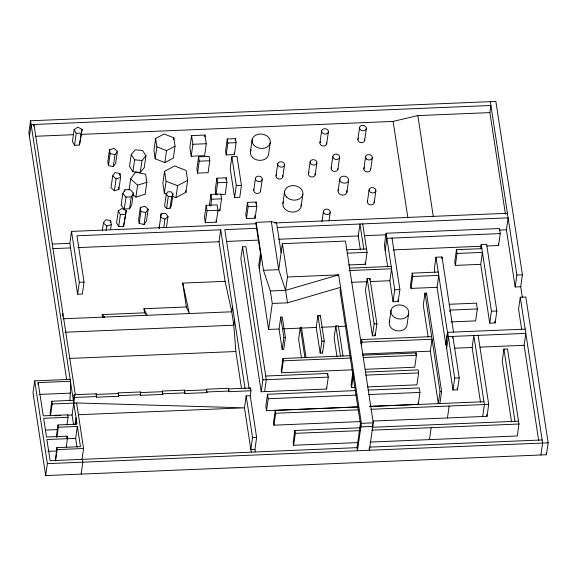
<?xml version="1.0" encoding="UTF-8"?>
<svg xmlns="http://www.w3.org/2000/svg" width="577" height="577" viewBox="0 0 577 577"><rect width="100%" height="100%" fill="white"/><g stroke="black" fill="none" stroke-linecap="round" stroke-linejoin="round"><path stroke-width="0.87" d="M159.173 227.944L159.418 225.78M161.12 213.843L160.709 217.457L164.964 219.116L168.008 216.534L165.628 213.274L161.12 213.843L159.137 228.535M522.351 297.4L520.721 286.74L522.423 274.811L495.867 101.422L30.545 120.773L28.85 132.71L66.68 379.738M29.434 136.525L31.136 124.596L490.904 105.476L489.887 112.602L505.445 214.168M33.704 126.183L33.949 124.481L75.371 394.935M70.156 379.385L34.707 380.863L33.004 392.793L45.684 475.578L546.455 454.748L548.15 442.819L525.82 297.004L520.274 297.234L518.572 309.171L521.695 329.539M74.13 129.645L72.435 141.574L74.52 145.231L79.438 145.022L82.085 129.313L77.758 127.178L74.13 129.645L76.222 133.294L74.52 145.231M37.931 384.311L38.169 382.609L70.444 381.26C70.589 387.65 70.387 394.041 69.853 400.431M79.438 145.022L82.085 129.313M245.074 388.761L220.731 229.805L76.957 235.784L84.047 282.11L82.352 294.046L77.621 294.241L69.824 243.343L71.526 231.406L255.921 223.739L256.123 222.325L271.349 221.691L276.563 222.881L281.107 252.524M62.561 316.268L62.929 313.693M51.779 401.231L50.084 413.161L50.502 415.909L52.204 403.972L51.779 401.231L73.366 400.33L74.159 394.726L96.215 393.81L96.547 397.185L118.602 396.269L118.271 392.894L140.326 391.971L140.658 395.346L162.714 394.43L162.382 391.055L184.438 390.139L184.77 393.514L206.826 392.598L206.494 389.223L228.55 388.307L228.881 391.682L250.937 390.766L250.519 388.018L228.463 388.934L228.881 391.682M45.684 475.578L47.379 463.641L34.707 380.863M56.308 436.904L58.003 424.968L77.015 424.182L30.545 120.773M56.892 437.46L58.349 427.232L58.003 424.968M77.621 294.241L79.323 282.304L71.526 231.406M58.349 427.232L77.361 426.439L80.455 446.663L56.849 447.644L55.349 460.886M55.572 460.691L57.145 449.606L56.849 447.644M66.968 424.961L68.064 417.294L67.682 414.82L43.261 415.837L38.169 382.609M66.831 437.864L67.069 436.162L46.506 437.013L43.636 418.303L68.064 417.294M66.24 447.189L67.451 438.664L67.069 436.162M109.522 149.746L107.82 161.675L108.418 165.585L113.28 166.602L115.688 163.32L117.383 151.383L114.008 148.339L109.522 149.746L110.12 153.655L108.418 165.585M73.539 424.521L72.082 415.007L74.577 397.466L74.159 394.726M102.338 230.67L103.434 222.996L105.836 219.714L110.697 220.731L111.296 224.641L110.568 229.754M75.06 424.593L76.034 417.777M75.738 424.081L76.344 419.825M113.28 166.602L114.982 154.665L117.383 151.383M112.71 175.812L111.015 187.749L114.383 190.785L118.876 189.386L120.571 177.456L119.973 173.547L115.111 172.53L112.71 175.812L116.085 178.856L114.383 190.785M77.008 447.161L75.659 438.369L77.361 426.439M106.197 230.302L106.81 226.04L103.434 222.996M110.452 222.433L110.697 220.731M119.735 175.249L119.973 173.547M81.999 459.588L83.571 448.509L76.597 402.962L52.204 403.972M118.299 210.951L116.597 222.881L118.689 226.537L123.601 226.335L126.248 210.619L121.92 208.485L118.299 210.951L120.384 214.608L118.689 226.537M81.133 474.099L82.836 462.17L82.41 459.386M122.807 193.54L121.112 205.47L124.307 208.997L129.587 208.78L131.664 205.037L133.366 193.1L130.171 189.573L124.892 189.797L122.807 193.54L126.002 197.067L131.282 196.844L133.366 193.1M124.646 191.499L124.892 189.797M96.547 397.185L96.215 393.81M131.239 154.492L129.536 166.428L132.934 171.766L140.283 172.422L144.243 167.741L145.945 155.812L142.548 150.474L135.198 149.818L131.239 154.492L134.629 159.829L132.934 171.766M124.307 208.997L126.002 197.067M123.601 226.335L126.248 210.619M129.068 189.999L130.647 178.913L135.595 172.155L145.606 174.24L146.839 182.296L145.144 194.225L135.898 197.118L132.739 194.269M129.587 208.78L131.282 196.844M135.898 197.118L137.593 185.181L130.647 178.913M140.283 172.422L141.985 160.485L145.945 155.812M140.305 207.612L138.603 219.548L139.201 223.458L144.062 224.467L146.464 221.186L148.166 209.256L144.791 206.213L140.305 207.612L140.903 211.521L139.201 223.458M118.602 396.269L118.271 392.894M155.646 138.487L153.944 150.417L155.163 158.762L164.856 162.599L173.338 158.091L175.033 146.161L173.821 137.816L164.128 133.979L155.646 138.487L156.857 146.825L155.163 158.762M144.062 224.467L145.757 212.538L148.166 209.256M164.856 162.599L166.551 150.662L175.033 146.161M172.617 196.382L175.913 197.673L185.938 192.271L187.633 180.341L186.119 170.439L174.579 165.938L164.56 171.34L162.858 183.27L164.38 193.172L166.847 194.132M164.38 193.172L166.075 181.236L164.56 171.34M173.576 139.519L173.821 137.816M166.241 194.269L164.546 206.205L166.594 208.463L169.977 208.319L171.311 205.924L173.006 193.987L170.958 191.73L167.575 191.867L166.241 194.269L168.289 196.526L171.672 196.389L173.006 193.987M140.658 395.346L140.326 391.971M163.753 227.641L164.964 219.116M166.594 208.463L168.289 196.526M166.428 227.612L168.008 216.534M169.977 208.319L171.672 196.389M175.913 197.673L177.615 185.736L187.633 180.341M191.571 135.624L189.876 147.553L191.203 156.216L204.597 155.66L206.299 143.731L204.972 135.061L191.571 135.624L192.898 144.286L191.203 156.216M162.714 394.43L162.382 391.055M198.575 156.872L196.88 168.809L197.536 173.114L208.095 172.674L209.79 160.738L209.134 156.439L198.575 156.872L199.238 161.178L197.536 173.114M204.727 136.771L204.972 135.061M206.198 205.34L204.496 217.277L205.318 222.657L216.267 222.203L217.969 210.266L217.14 204.885L206.198 205.34L207.02 210.72L205.318 222.657M209.364 205.484L210.937 194.406L220.789 193.995L221.532 198.834L219.837 210.771L218.041 210.843M184.77 393.514L184.438 390.139M210.713 206.068L211.68 199.245L210.937 194.406M221.005 194.499L225.232 194.326L226.927 182.39L226.227 177.817L216.923 178.206L215.228 190.136L215.928 194.709L217.616 194.644M215.928 194.709L217.623 182.779L216.923 178.206M227.266 138.963L225.571 150.9L226.184 154.932L234.399 154.593L236.094 142.663L235.474 138.624L227.266 138.963L227.886 143.002L226.184 154.932M225.989 179.519L226.227 177.817M241.496 388.408L235.842 351.516L233.822 325.212L231.766 311.789L225.095 281.331L219.029 241.741L220.731 229.805M231.882 156.742L230.187 168.672L234.601 197.514L239.743 197.298L241.446 185.368L237.024 156.526L231.882 156.742L236.303 185.578L234.601 197.514M235.236 140.326L235.474 138.624M206.826 392.598L206.494 389.223M250.44 151.657L252.135 139.721M232.495 306.639L231.766 311.789L62.85 318.792M247.497 202.404L245.795 214.341L246.444 218.589L255.092 218.229L256.794 206.299L256.145 202.044L247.497 202.404L248.146 206.653L246.444 218.589M264.598 391.617L266.293 379.688L245.925 246.675L242.542 246.819L240.84 258.748L261.215 391.761L326.575 389.042L328.27 377.113L327.714 373.449L265.737 376.031M234.558 320.069L233.822 325.212L65.151 332.229M253.757 190.23L255.452 178.3M228.463 388.934L228.55 388.307M255.899 203.753L256.145 202.044M260.501 191.355L262.203 179.418A3.419 2.676 8.1 0 0 257.551 176.295A3.419 2.676 8.1 0 0 256.729 180.861A3.419 2.676 8.1 0 0 262.203 179.418M270.224 142.728A9.167 7.176 8.1 0 1 255.553 146.587A9.167 7.176 8.1 0 1 257.768 134.362A9.167 7.176 8.1 0 1 270.224 142.728L268.521 154.658A9.167 7.176 8.1 0 1 257.032 159.966A9.167 7.176 8.1 0 1 251.082 149.883M260.465 253.382L258.763 265.312L268.586 329.445L279.052 329.013L280.747 317.083L282.276 317.018L285.406 337.466L283.711 349.395L282.182 349.46L279.052 329.013M259.282 268.702L260.984 256.772L255.921 223.739M276.022 175.819L277.725 163.882M250.937 390.766L250.23 395.743L246.17 395.909L244.468 407.838L251.247 452.079M250.281 389.677L250.519 388.018M282.773 176.937L284.468 165.008A3.419 2.676 8.1 0 0 279.823 161.885A3.419 2.676 8.1 0 0 278.994 166.443A3.419 2.676 8.1 0 0 284.468 165.008M282.896 203.522L284.591 191.593M246.17 395.909L252.56 437.626L250.858 449.562L254.919 449.389L256.621 437.46L250.23 395.743M268.586 329.445L272.286 303.466L270.375 290.981L263.473 270.31L256.123 222.325M261.215 391.761L262.91 379.832L242.542 246.819M369.15 448.704L369.388 450.255L373.283 422.847L345.45 241.063L282.391 243.689L278.698 269.675L285.593 290.354L287.505 302.831L272.286 303.466M355.526 390.615L267.533 394.271L265.831 406.201L266.516 410.665L358.101 406.857M266.516 410.665L268.211 398.736L267.533 394.271M270.375 290.981L285.593 290.354L287.497 276.989L282.391 243.689M301.187 206.097L302.882 194.168M282.182 349.46L283.884 337.523L280.747 317.083M308.428 173.735L310.13 161.798M358.007 406.958L275.236 410.398L273.534 422.335L273.974 425.177L360.257 421.592M350.124 355.692L282.946 358.483L281.244 370.42L281.605 372.771L352.677 369.814M273.974 425.177L275.669 413.247L275.236 410.398M281.605 372.771L283.307 360.834L282.946 358.483M315.179 174.853L316.874 162.916A3.419 2.676 8.1 0 0 312.229 159.8A3.419 2.676 8.1 0 0 311.407 164.366A3.419 2.676 8.1 0 0 316.874 162.916M319.932 142.764L321.627 130.835M306.034 357.524L301.41 327.339L300.3 327.39L298.605 339.319L301.461 357.964M326.676 143.882L328.378 131.953A3.419 2.676 8.1 0 0 323.726 128.83A3.419 2.676 8.1 0 0 322.904 133.395A3.419 2.676 8.1 0 0 328.378 131.953M321.973 221.64L323.43 211.413M331.162 168.167L332.857 156.237M360.466 427.766L294.883 430.492L293.188 442.422L293.621 445.264L358.396 442.573M293.621 445.264L295.323 433.334L294.883 430.492M329.005 220.775L330.224 212.257M337.906 169.292L339.608 157.355A3.419 2.676 8.1 0 0 334.956 154.232A3.419 2.676 8.1 0 0 334.133 158.798A3.419 2.676 8.1 0 0 339.608 157.355M316.232 327.469L317.934 315.532L320.314 315.431L324.245 341.101L322.55 353.03L320.163 353.131L316.232 327.469L283.249 328.84M320.076 317.141L320.314 315.431M338.079 190.864L339.774 178.935M320.163 353.131L321.865 341.202L317.934 315.532M346.907 192.336L348.609 180.399A4.479 3.505 8.1 0 0 342.522 176.317A4.479 3.505 8.1 0 0 341.44 182.289A4.479 3.505 8.1 0 0 348.609 180.399M357.891 139.439L359.586 127.503M327.469 375.158L327.714 373.449M342.99 355.987L338.367 325.803L335.821 325.911L334.126 337.841L336.975 356.485M364.635 140.557L366.337 128.628A3.419 2.676 8.1 0 0 361.685 125.505A3.419 2.676 8.1 0 0 360.863 130.07A3.419 2.676 8.1 0 0 366.337 128.628M363.842 168.953L365.544 157.016M360.365 249.776L358.252 235.95L359.947 224.02L363.784 249.084M370.658 169.501L372.353 157.571M367.419 201.647L369.114 189.71M348.595 264.987L365.364 264.288L367.059 252.358L362.702 223.905M374.163 202.765L375.865 190.828A3.419 2.676 8.1 0 0 371.213 187.713A3.419 2.676 8.1 0 0 370.391 192.271A3.419 2.676 8.1 0 0 375.865 190.828M352.807 372.627L351.104 384.556L351.566 387.571L355.151 387.419M351.566 387.571L353.268 375.634L353.037 374.127M367.16 278.503L365.465 290.433L372.417 335.843L375.194 335.727L376.896 323.798L369.936 278.388L367.16 278.503L374.12 323.913L372.417 335.843M369.698 280.09L369.936 278.388M360.928 343.813L361.534 339.55L431.625 336.636M361.454 345.573L361.938 342.161L361.534 339.55M486.923 246.004L498.557 245.521L500.252 233.591L499.48 228.528L386.092 233.245L384.397 245.175L387.722 266.92M287.497 276.989L338.641 274.868L361.382 423.338L357.48 450.745L357.004 447.651L360.401 423.792M385.169 250.238L386.864 238.301L500.252 233.591M392.007 238.092L399.897 289.582L398.195 301.511L393.052 301.728L389.836 280.732L391.538 268.795L348.998 270.563M389.309 322.334L391.011 310.397M393.052 301.728L394.755 289.791L386.092 233.245M438.253 272.048L412.209 273.137L410.507 285.067L411.019 288.406L437.063 287.317L438.765 275.388L412.714 276.47L411.019 288.406M408.646 313.549A8.965 7.018 8.1 0 1 394.221 317.148A8.965 7.018 8.1 0 1 396.615 305.226A8.965 7.018 8.1 0 1 408.646 313.549L406.951 325.478A8.965 7.018 8.1 0 1 395.981 330.621A8.965 7.018 8.1 0 1 389.684 321.158M415.844 354.653L416.089 352.951L362.601 355.172M361.938 342.161L432.029 339.247L430.327 351.184L438.34 403.525L439.905 403.46L441.607 391.523L426.533 293.116L424.968 293.181L423.273 305.11L428.163 337.04M416.089 352.951L416.45 355.302L414.748 367.232L365.27 369.287M426.288 294.818L426.533 293.116M365.342 372.1L418.159 369.907L418.621 372.922L416.919 384.852L367.686 386.9M453.508 332.1L442.004 256.989L435.981 257.241L434.286 269.178L434.82 272.661M369.778 406.374L418.26 404.362L419.962 392.425L419.277 387.96L368.097 390.088M441.766 258.698L442.004 256.989M429.468 439.616L431.17 427.68M481.845 248.644L456.472 249.697L454.777 261.626L455.354 265.398L480.72 264.338L482.422 252.409L457.049 253.462L455.354 265.398M449.894 311.789L450.139 310.087L477.33 308.955L476.443 303.141L449.245 304.274M452.606 338.115L452.851 336.405L459.205 377.892L457.503 389.821L452.995 390.009L454.698 378.079L447.694 332.345L445.79 344.289L447.485 332.352L435.981 257.241M438.34 403.525L440.042 391.588L424.968 293.181M446.641 348.53L448.343 336.593L525.806 333.376L524.111 345.306L538.658 440.338M447.435 417.964L449.137 406.035M480.605 248.766L481.211 244.504L486.62 244.28L496.84 311.003L495.145 322.932L489.729 323.156L480.72 264.338M477.33 308.955L475.636 320.884L451.07 321.908M480.504 402.183L472.123 347.469L473.818 335.533L484.392 404.564L482.697 416.5M489.729 323.156L491.431 311.227L481.211 244.504M520.721 286.74L515.174 286.971L506.418 229.79L508.113 217.854L277.27 227.453M372.836 421.066L487.01 416.32L488.712 404.383L478.138 335.36M370.095 442.083L517.288 435.967L518.983 424.03L507.486 348.97L503.93 349.121L502.228 361.051L511.539 421.823M515.174 286.971L516.869 275.041L490.32 101.653M540.901 454.979L542.604 443.049L520.274 297.234M116.085 178.856L120.571 177.456M137.593 185.181L146.839 182.296M106.81 226.04L111.296 224.641M285.593 290.354L338.641 274.868M287.505 302.831L340.553 287.346L340.048 290.895L360.877 426.893L372.778 426.396L372.425 424.073M80.845 134.391L393.11 121.401L417.827 115.595L489.887 112.602M76.222 133.294L81.133 133.092M35.853 136.259L73.647 134.686M192.898 144.286L206.299 143.731M227.886 143.002L236.094 142.663M199.238 161.178L209.79 160.738M217.623 182.779L226.927 182.39M236.303 185.578L241.446 185.368M211.68 199.245L221.532 198.834M248.146 206.653L256.794 206.299M207.02 210.72L217.969 210.266M120.384 214.608L125.303 214.399M274.775 222.953L507.414 213.281M256.621 228.312L224.792 229.639L249.127 388.559M52.269 244.071L69.824 243.343M52.976 248.644L70.531 247.915M77.953 247.605L219.029 241.741M226.674 241.424L258.893 240.082M278.59 239.26L358.252 235.95M364.592 235.683L386.136 234.789M499.235 230.086L506.418 229.79M346.712 249.791L366.539 248.968M392.995 249.913L481.557 246.228M347.275 253.18L367.059 252.358M263.473 270.31L278.698 269.675L271.349 221.691M349.525 268.139L391.17 266.408M79.323 282.304L84.047 282.11M182.707 283.098L189.371 313.549L186.357 306.964L182.707 283.098L225.095 281.331M516.869 275.041L522.423 274.811M351.732 282.312L367.686 281.648M370.34 281.54L389.836 280.732M394.755 289.791L399.897 289.582M143.969 308.731L146.984 315.309L144.596 312.835L143.969 308.731L186.357 306.964M102.201 314.595L104.588 317.076L102.591 317.141L102.201 314.595L144.596 312.835M491.431 311.227L496.84 311.003M374.12 323.913L376.896 323.798M321.266 327.26L336.268 326.632M338.035 326.56L345.976 326.229M283.884 337.523L285.406 337.466M447.485 332.352L525.157 329.121M321.865 341.202L324.245 341.101M69.86 358.418L235.842 351.516M454.647 348.198L472.123 347.469M480.035 347.138L524.111 345.306M362.933 353.982L430.327 351.184M283.307 360.834L350.773 358.028M363.373 357.509L416.45 355.302M365.804 375.115L418.621 372.922M262.91 379.832L328.27 377.113M39.171 394.423L70.661 393.117M454.698 378.079L459.205 377.892M96.128 394.437L118.184 393.521M140.24 392.605L162.296 391.689M184.351 390.773L206.407 389.857M74.577 397.466L96.633 396.55M118.689 395.634L140.745 394.718M162.801 393.802L184.856 392.879M206.912 391.963L228.968 391.047M268.211 398.736L356.211 395.079M368.782 394.553L419.962 392.425M440.042 391.588L441.607 391.523M55.003 415.721L60.397 415.498M67.588 415.195L72.082 415.007M78.486 414.74L244.468 407.838L76.597 402.962M369.698 406.468L483.959 401.722M275.669 413.247L358.36 409.807M370.939 409.281L488.712 404.383M45.432 430.096L57.642 429.584M361.382 423.338L373.283 422.847M75.659 438.369L46.888 439.515L50.134 460.727L357.004 447.651M372.143 427.276L518.55 421.188M295.323 433.334L360.091 430.637M371.79 430.153L518.983 424.03M252.56 437.626L256.621 437.46M57.145 449.606L83.571 448.509M47.869 451.337L56.813 450.969M369.807 447.117L542.128 439.955M47.379 463.641L548.15 442.819M134.629 159.829L141.985 160.485M110.12 153.655L114.982 154.665M140.903 211.521L145.757 212.538M166.075 181.236L177.615 185.736M156.857 146.825L166.551 150.662M546.181 452.974L546.455 454.748M498.297 243.833L498.557 245.521M503.93 349.121L514.987 421.34M494.871 321.151L495.145 322.932M486.743 414.546L487.01 416.32M456.472 249.697L457.049 253.462M417.827 115.595L433.248 216.274M457.236 388.061L457.503 389.821M445.992 344.274L452.995 390.009M437.063 287.317L445.79 344.289M393.11 121.401L407.845 217.63M412.209 273.137L412.714 276.47M418.036 402.869L418.26 404.362M397.921 299.737L398.195 301.511M365.104 262.593L365.364 264.288M374.92 333.953L375.194 335.727M335.821 325.911L340.444 356.096M322.276 351.263L322.55 353.03M326.351 387.578L326.575 389.042M300.3 327.39L304.923 357.574M254.702 215.675L255.092 218.229M234.147 152.977L234.399 154.593M219.585 209.155L219.837 210.771M254.919 449.389L255.308 451.914M216.036 220.659L216.267 222.203M185.686 190.626L185.938 192.271M118.516 187.042L118.876 189.386M364.426 139.165A3.419 2.676 8.1 0 1 360.784 142.634A3.419 2.676 8.1 0 1 358.584 138.199M374.17 202.065A3.419 2.676 8.1 0 1 370.311 204.842A3.419 2.676 8.1 0 1 367.657 200.984M337.92 168.585A3.419 2.676 8.1 0 1 334.054 171.362A3.419 2.676 8.1 0 1 331.4 167.503M346.633 190.511A4.479 3.505 8.1 0 1 342.45 195.113A4.479 3.505 8.1 0 1 338.389 189.999M326.467 142.49A3.419 2.676 8.1 0 1 322.824 145.959A3.419 2.676 8.1 0 1 320.624 141.524M370.571 168.801A3.419 2.676 8.1 0 1 366.691 171.852A3.419 2.676 8.1 0 1 364.354 167.647M314.963 173.453A3.419 2.676 8.1 0 1 311.328 176.93A3.419 2.676 8.1 0 1 309.121 172.494M301.129 204.2A9.239 7.227 8.1 0 1 291.039 211.968A9.239 7.227 8.1 0 1 283.466 201.712M282.557 175.545A3.419 2.676 8.1 0 1 278.922 179.014A3.419 2.676 8.1 0 1 276.715 174.571M260.515 190.655A3.419 2.676 8.1 0 1 256.65 193.425A3.419 2.676 8.1 0 1 253.995 189.566M366.46 158.992A3.419 2.676 8.1 0 0 372.208 158.257A3.419 2.676 8.1 0 0 368.176 154.636A3.419 2.676 8.1 0 0 366.46 158.992M324.216 213.418A3.419 2.676 8.1 0 0 330.03 212.927A3.419 2.676 8.1 0 0 326.236 209.155A3.419 2.676 8.1 0 0 324.216 213.418M286.567 197.031A9.239 7.227 8.1 0 0 302.312 195.971A9.239 7.227 8.1 0 0 292.337 185.628A9.239 7.227 8.1 0 0 286.567 197.031"/></g></svg>
